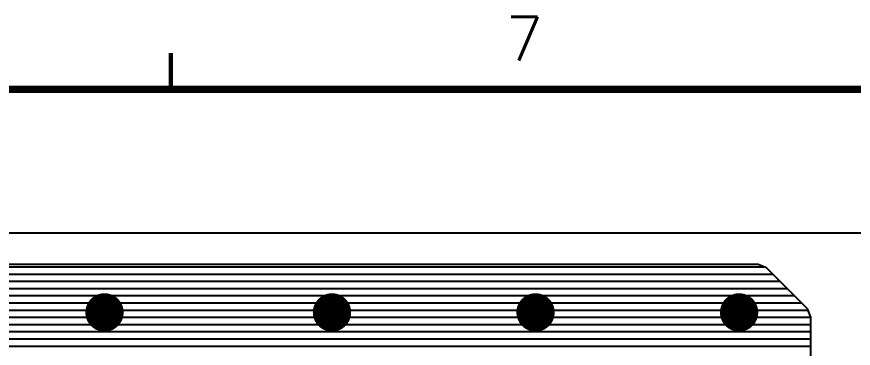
# Model space of a CAD drawing. Extents: x 295 to 953, y 10 to 290.
# Drawn here: x 773.9 to 831.5, y 267.2 to 290 of the extents above; entities that cross this region are included whole.
import ezdxf
from ezdxf.enums import TextEntityAlignment as Align

# ---------------------------------------------------------------- set-up
doc = ezdxf.new("R2010")
doc.units = 0
doc.header["$LTSCALE"] = 5
doc.header["$MEASUREMENT"] = 0
doc.layers.get('0').update_dxf_attribs({"linetype": 'CONTINUOUS', "lineweight": 25})
doc.layers.add('문자', color=4, linetype='CONTINUOUS')
doc.layers.add('테두리', color=3, linetype='CONTINUOUS')
doc.styles.get("Standard").update_dxf_attribs({"font": 'simplex.shx'})

# ---------------------------------------------------------------- blocks, each defined once
blk = doc.blocks.new('C')
at = {"layer": '테두리'}
for points, const_width in [([(307.5, 287.5), (307.5, 285)], 0.3), ([(15, 285), (15, 15), (405, 15), (405, 285), (15, 285)], 0.5)]:
    blk.add_lwpolyline(points, dxfattribs=dict(at, const_width=const_width))
at = {"layer": '문자'}
blk.add_text('7', height=3, dxfattribs=at).set_placement((331.875, 288.5), align=Align.MIDDLE)

msp = doc.modelspace()

# ---------------------------------------------------------------- linework, layer by layer
for p, q in [((843.878, 275.097), (529.277, 275.097)), ((822.006, 272.95), (608.915, 272.95)), ((824.964, 272.95), (822.006, 272.95)), ((825.546, 272.713), (824.964, 272.95)), ((608.948, 272.785), (825.361, 272.785)), ((609.033, 272.29), (825.968, 272.29)), ((828.365, 269.893), (825.546, 272.713)), ((609.033, 271.795), (826.463, 271.795)), ((609.033, 271.299), (826.959, 271.299)), ((609.033, 270.804), (827.454, 270.804)), ((609.033, 270.309), (827.949, 270.309)), ((609.033, 269.813), (828.398, 269.813)), ((828.61, 269.312), (828.365, 269.893)), ((608.895, 268.823), (828.61, 268.823)), ((608.994, 269.318), (828.603, 269.318)), ((828.61, 263.209), (828.61, 269.312)), ((608.578, 268.328), (828.61, 268.328)), ((757.841, 267.832), (828.61, 267.832)), ((759.056, 267.337), (828.61, 267.337))]:
    msp.add_line(p, q)
at = {"const_width": 1.321}
for points in [[(779.245, 269.648, 1), (780.566, 269.648, 1)], [(794.929, 269.648, 1), (796.25, 269.648, 1)], [(808.963, 269.648, 1), (810.284, 269.648, 1)], [(822.996, 269.648, 1), (824.317, 269.648, 1)]]:
    msp.add_lwpolyline(points, format="xyb", close=True, dxfattribs=at)

# ---------------------------------------------------------------- block references
msp.add_blockref('C', (476.978, 0))

doc.saveas('drawing.dxf')
